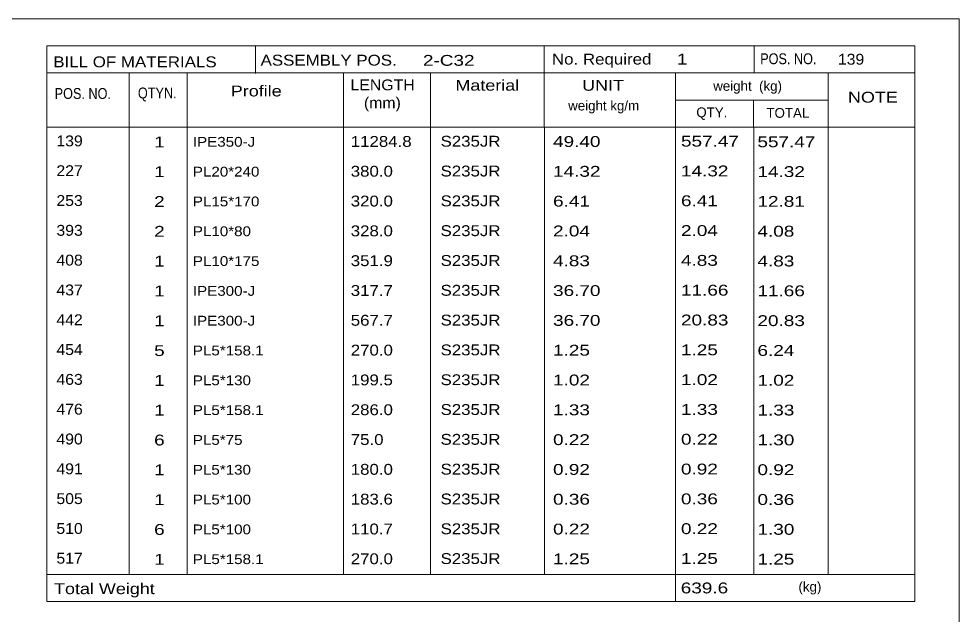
# Model space of a CAD drawing. Header units: millimetres. Extents: x 2 to 825, y 1 to 579.
# Drawn here: x 634.3 to 825, y 458 to 579 of the extents above; entities that cross this region are included whole.
import ezdxf

# ---------------------------------------------------------------- set-up
doc = ezdxf.new("R2010")
doc.units = ezdxf.units.MM
doc.linetypes.add('XKITLINE00', pattern=[0])
doc.layers.add('DrawingSheet', color=5, linetype='Continuous', lineweight=0)
doc.layers.add('OtherObjectType', color=7, linetype='Continuous', lineweight=0)
doc.styles.add('ARIAL_NARROW', font='ARIALN.TTF')

# ---------------------------------------------------------------- blocks, each defined once
blk = doc.blocks.new('*A175')
at = {"layer": 'DrawingSheet', "color": 5, "linetype": 'XKITLINE00', "lineweight": 0}
for p, q in [((825, 579), (5, 579)), ((825, 5), (825, 579))]:
    blk.add_line(p, q, dxfattribs=at)
blk = doc.blocks.new('*A181')
at = {"layer": 'OtherObjectType', "color": 7, "linetype": 'XKITLINE00', "lineweight": 0}
for p, q in [((639.98, 573.5), (815.98, 573.5)), ((639.98, 573.5), (639.98, 562.5)), ((682.26, 573.42), (682.26, 567.87)), ((740.85, 568), (740.85, 573.5)), ((783.43, 567.96), (783.43, 573.42)), ((815.98, 568), (815.98, 573.5)), ((639.98, 568), (815.98, 568)), ((656.64, 568), (656.64, 557)), ((668.4, 567.98), (668.4, 557.03)), ((700.12, 567.99), (700.13, 557)), ((717.78, 567.98), (717.78, 557)), ((740.85, 567.98), (740.85, 557)), ((767.43, 568), (767.43, 557)), ((798.42, 568), (798.42, 557)), ((815.98, 568), (815.98, 562.5)), ((639.98, 562.5), (639.98, 557)), ((767.45, 562.52), (798.45, 562.52)), ((783.28, 562.52), (783.28, 557)), ((815.98, 562.5), (815.98, 557)), ((639.98, 557), (815.98, 557)), ((639.98, 557), (639.98, 550.95)), ((656.63, 557), (656.63, 550.95)), ((668.44, 556.99), (668.44, 550.95)), ((700.12, 557), (700.11, 550.95)), ((717.79, 557), (717.79, 550.95)), ((740.87, 557), (740.87, 550.95)), ((767.44, 557), (767.44, 550.95)), ((798.43, 557), (798.43, 550.95)), ((815.98, 557), (815.98, 550.95)), ((783.33, 556.95), (783.33, 550.95)), ((639.98, 550.95), (639.98, 544.9)), ((656.63, 550.95), (656.63, 544.9)), ((668.44, 550.94), (668.44, 544.9)), ((700.12, 550.95), (700.11, 544.9)), ((717.79, 550.95), (717.79, 544.9)), ((740.87, 550.95), (740.87, 544.9)), ((767.44, 550.95), (767.44, 544.9)), ((783.33, 550.9), (783.33, 544.9)), ((798.43, 550.95), (798.43, 544.9)), ((815.98, 550.95), (815.98, 544.9)), ((639.98, 544.9), (639.98, 538.85)), ((656.63, 544.9), (656.63, 538.85)), ((668.44, 544.89), (668.44, 538.85)), ((700.12, 544.9), (700.11, 538.85)), ((717.79, 544.9), (717.79, 538.85)), ((740.87, 544.9), (740.87, 538.85)), ((767.44, 544.9), (767.44, 538.85)), ((783.33, 544.85), (783.33, 538.85)), ((798.43, 544.9), (798.43, 538.85)), ((815.98, 544.9), (815.98, 538.85)), ((639.98, 538.85), (639.98, 532.8)), ((656.63, 538.85), (656.63, 532.8)), ((668.44, 538.84), (668.44, 532.8)), ((700.12, 538.85), (700.11, 532.8)), ((717.79, 538.85), (717.79, 532.8)), ((740.87, 538.85), (740.87, 532.8)), ((767.44, 538.85), (767.44, 532.8)), ((783.33, 538.8), (783.33, 532.8)), ((798.43, 538.85), (798.43, 532.8)), ((815.98, 538.85), (815.98, 532.8)), ((639.98, 532.8), (639.98, 526.75)), ((656.63, 532.8), (656.63, 526.75)), ((668.44, 532.79), (668.44, 526.75)), ((700.12, 532.8), (700.11, 526.75)), ((717.79, 532.8), (717.79, 526.75)), ((740.87, 532.8), (740.87, 526.75)), ((767.44, 532.8), (767.44, 526.75)), ((783.33, 532.75), (783.33, 526.75)), ((798.43, 532.8), (798.43, 526.75)), ((815.98, 532.8), (815.98, 526.75)), ((639.98, 526.75), (639.98, 520.7)), ((656.63, 526.75), (656.63, 520.7)), ((668.44, 526.74), (668.44, 520.7)), ((700.12, 526.75), (700.11, 520.7)), ((717.79, 526.75), (717.79, 520.7)), ((740.87, 526.75), (740.87, 520.7)), ((767.44, 526.75), (767.44, 520.7)), ((783.33, 526.7), (783.33, 520.7)), ((798.43, 526.75), (798.43, 520.7)), ((815.98, 526.75), (815.98, 520.7)), ((639.98, 520.7), (639.98, 514.65)), ((656.63, 520.7), (656.63, 514.65)), ((668.44, 520.69), (668.44, 514.65)), ((700.12, 520.7), (700.11, 514.65)), ((717.79, 520.7), (717.79, 514.65)), ((740.87, 520.7), (740.87, 514.65)), ((767.44, 520.7), (767.44, 514.65)), ((783.33, 520.65), (783.33, 514.65)), ((798.43, 520.7), (798.43, 514.65)), ((815.98, 520.7), (815.98, 514.65)), ((639.98, 514.65), (639.98, 508.6)), ((656.63, 514.65), (656.63, 508.6)), ((668.44, 514.64), (668.44, 508.6)), ((700.12, 514.65), (700.11, 508.6)), ((717.79, 514.65), (717.79, 508.6)), ((740.87, 514.65), (740.87, 508.6)), ((767.44, 514.65), (767.44, 508.6)), ((783.33, 514.6), (783.33, 508.6)), ((798.43, 514.65), (798.43, 508.6)), ((815.98, 514.65), (815.98, 508.6)), ((639.98, 508.6), (639.98, 502.55)), ((656.63, 508.6), (656.63, 502.55)), ((668.44, 508.59), (668.44, 502.55)), ((700.12, 508.6), (700.11, 502.55)), ((717.79, 508.6), (717.79, 502.55)), ((740.87, 508.6), (740.87, 502.55)), ((767.44, 508.6), (767.44, 502.55)), ((783.33, 508.55), (783.33, 502.55)), ((798.43, 508.6), (798.43, 502.55)), ((815.98, 508.6), (815.98, 502.55)), ((639.98, 502.55), (639.98, 496.5)), ((656.63, 502.55), (656.63, 496.5)), ((668.44, 502.54), (668.44, 496.5)), ((700.12, 502.55), (700.11, 496.5)), ((717.79, 502.55), (717.79, 496.5)), ((740.87, 502.55), (740.87, 496.5)), ((767.44, 502.55), (767.44, 496.5)), ((783.33, 502.5), (783.33, 496.5)), ((798.43, 502.55), (798.43, 496.5)), ((815.98, 502.55), (815.98, 496.5)), ((639.98, 496.5), (639.98, 490.45)), ((656.63, 496.5), (656.63, 490.45)), ((668.44, 496.49), (668.44, 490.45)), ((700.12, 496.5), (700.11, 490.45)), ((717.79, 496.5), (717.79, 490.45)), ((740.87, 496.5), (740.87, 490.45)), ((767.44, 496.5), (767.44, 490.45)), ((783.33, 496.45), (783.33, 490.45)), ((798.43, 496.5), (798.43, 490.45)), ((815.98, 496.5), (815.98, 490.45)), ((639.98, 490.45), (639.98, 484.4)), ((656.63, 490.45), (656.63, 484.4)), ((668.44, 490.44), (668.44, 484.4)), ((700.12, 490.45), (700.11, 484.4)), ((717.79, 490.45), (717.79, 484.4)), ((740.87, 490.45), (740.87, 484.4)), ((767.44, 490.45), (767.44, 484.4)), ((783.33, 490.4), (783.33, 484.4)), ((798.43, 490.45), (798.43, 484.4)), ((815.98, 490.45), (815.98, 484.4)), ((639.98, 484.4), (639.98, 478.35)), ((656.63, 484.4), (656.63, 478.35)), ((668.44, 484.39), (668.44, 478.35)), ((700.12, 484.4), (700.11, 478.35)), ((717.79, 484.4), (717.79, 478.35)), ((740.87, 484.4), (740.87, 478.35)), ((767.44, 484.4), (767.44, 478.35)), ((783.33, 484.35), (783.33, 478.35)), ((798.43, 484.4), (798.43, 478.35)), ((815.98, 484.4), (815.98, 478.35)), ((639.98, 478.35), (639.98, 472.3)), ((656.63, 478.35), (656.63, 472.3)), ((668.44, 478.34), (668.44, 472.3)), ((700.12, 478.35), (700.11, 472.3)), ((717.79, 478.35), (717.79, 472.3)), ((740.87, 478.35), (740.87, 472.3)), ((767.44, 478.35), (767.44, 472.3)), ((783.33, 478.3), (783.33, 472.3)), ((798.43, 478.35), (798.43, 472.3)), ((815.98, 478.35), (815.98, 472.3)), ((639.98, 472.3), (639.98, 466.25)), ((656.63, 472.3), (656.63, 466.25)), ((668.44, 472.29), (668.44, 466.25)), ((700.12, 472.3), (700.11, 466.25)), ((717.79, 472.3), (717.79, 466.25)), ((740.87, 472.3), (740.87, 466.25)), ((767.44, 472.3), (767.44, 466.25)), ((783.33, 472.25), (783.33, 466.25)), ((798.43, 472.3), (798.43, 466.25)), ((815.98, 472.3), (815.98, 466.25)), ((639.98, 466.25), (815.98, 466.25)), ((639.98, 466.25), (639.98, 460.75)), ((767.44, 466.25), (767.44, 460.75)), ((815.98, 466.25), (815.98, 460.75)), ((639.98, 460.75), (815.98, 460.75))]:
    blk.add_line(p, q, dxfattribs=at)
at = {"layer": 'OtherObjectType', "color": 7, "style": 'ARIAL_NARROW'}
for s, height, width, p in [('BILL OF MATERIALS', 2.2, 1.36, (641.25, 569.16)), ('ASSEMBLY POS.', 2.2, 1.36, (683.3, 569.5)), ('2-C32', 2.2, 1.525501, (716.23, 569.46)), ('No. Required', 2.2, 1.36, (742.39, 569.72)), ('1', 2.2, 1.525501, (767.75, 569.72)), ('POS. NO.', 2.2, 1.02, (784.63, 569.79)), ('139', 2.2, 1.270501, (800.4, 569.69)), ('LENGTH', 2.2, 1.275, (701.54, 564.49)), ('Material', 2.2, 1.445, (722.81, 564.41)), ('UNIT', 2.2, 1.445, (748.52, 564.4)), ('POS. NO.', 2.2, 1.02, (641.53, 562.74)), ('QTYN.', 2.2, 1.02, (658.42, 562.84)), ('Profile', 2.2, 1.445, (677.26, 563.25)), ('weight  (kg)', 1.98, 1.19, (775.11, 564.39)), ('(mm)', 2.2, 1.275, (704.26, 560.86)), ('NOTE', 2.2, 1.445, (802.44, 561.99)), ('weight kg/m', 1.98, 1.19, (745.69, 560.4)), ('QTY.', 1.98, 1.19, (771.68, 559.03)), ('TOTAL', 1.98, 1.19, (785.9, 558.91)), ('139', 2.2, 1.270501, (641.89, 553.12)), ('1', 2.2, 1.525501, (661.71, 552.91)), ('IPE350-J', 1.98, 1.355501, (669.56, 553.04)), ('11284.8', 2.2, 1.355501, (701.59, 553.01)), ('S235JR', 2.2, 1.355501, (719.81, 553.05)), ('49.40', 2.2, 1.525501, (742.62, 552.99)), ('557.47', 2.2, 1.525501, (768.57, 553.07)), ('557.47', 2.2, 1.525501, (784.08, 552.94)), ('227', 2.2, 1.270501, (641.89, 547.07)), ('1', 2.2, 1.525501, (661.71, 546.86)), ('PL20*240', 1.98, 1.355501, (669.56, 546.99)), ('380.0', 2.2, 1.355501, (701.59, 546.96)), ('S235JR', 2.2, 1.355501, (719.81, 547)), ('14.32', 2.2, 1.525501, (742.62, 546.94)), ('14.32', 2.2, 1.525501, (768.57, 547.02)), ('14.32', 2.2, 1.525501, (784.08, 546.89)), ('253', 2.2, 1.270501, (641.89, 541.02)), ('2', 2.2, 1.525501, (661.71, 540.81)), ('PL15*170', 1.98, 1.355501, (669.56, 540.94)), ('320.0', 2.2, 1.355501, (701.59, 540.91)), ('S235JR', 2.2, 1.355501, (719.81, 540.95)), ('6.41', 2.2, 1.525501, (742.62, 540.89)), ('6.41', 2.2, 1.525501, (768.57, 540.97)), ('12.81', 2.2, 1.525501, (784.08, 540.84)), ('393', 2.2, 1.270501, (641.89, 534.97)), ('2', 2.2, 1.525501, (661.71, 534.76)), ('PL10*80', 1.98, 1.355501, (669.56, 534.89)), ('328.0', 2.2, 1.355501, (701.59, 534.86)), ('S235JR', 2.2, 1.355501, (719.81, 534.9)), ('2.04', 2.2, 1.525501, (742.62, 534.84)), ('2.04', 2.2, 1.525501, (768.57, 534.92)), ('4.08', 2.2, 1.525501, (784.08, 534.79)), ('408', 2.2, 1.270501, (641.89, 528.92)), ('1', 2.2, 1.525501, (661.71, 528.71)), ('PL10*175', 1.98, 1.355501, (669.56, 528.84)), ('351.9', 2.2, 1.355501, (701.59, 528.81)), ('S235JR', 2.2, 1.355501, (719.81, 528.85)), ('4.83', 2.2, 1.525501, (742.62, 528.79)), ('4.83', 2.2, 1.525501, (768.57, 528.87)), ('4.83', 2.2, 1.525501, (784.08, 528.74)), ('437', 2.2, 1.270501, (641.89, 522.87)), ('1', 2.2, 1.525501, (661.71, 522.66)), ('IPE300-J', 1.98, 1.355501, (669.56, 522.79)), ('317.7', 2.2, 1.355501, (701.59, 522.76)), ('S235JR', 2.2, 1.355501, (719.81, 522.8)), ('36.70', 2.2, 1.525501, (742.62, 522.74)), ('11.66', 2.2, 1.525501, (768.57, 522.82)), ('11.66', 2.2, 1.525501, (784.08, 522.69)), ('442', 2.2, 1.270501, (641.89, 516.82)), ('1', 2.2, 1.525501, (661.71, 516.61)), ('567.7', 2.2, 1.355501, (701.59, 516.71)), ('S235JR', 2.2, 1.355501, (719.81, 516.75)), ('36.70', 2.2, 1.525501, (742.62, 516.69)), ('20.83', 2.2, 1.525501, (768.57, 516.77)), ('20.83', 2.2, 1.525501, (784.08, 516.64)), ('IPE300-J', 1.98, 1.355501, (669.56, 516.74)), ('454', 2.2, 1.270501, (641.89, 510.77)), ('5', 2.2, 1.525501, (661.71, 510.56)), ('PL5*158.1', 1.98, 1.355501, (669.56, 510.69)), ('270.0', 2.2, 1.355501, (701.59, 510.66)), ('S235JR', 2.2, 1.355501, (719.81, 510.7)), ('1.25', 2.2, 1.525501, (742.62, 510.64)), ('1.25', 2.2, 1.525501, (768.57, 510.72)), ('6.24', 2.2, 1.525501, (784.08, 510.59)), ('463', 2.2, 1.270501, (641.89, 504.72)), ('1', 2.2, 1.525501, (661.71, 504.51)), ('PL5*130', 1.98, 1.355501, (669.56, 504.64)), ('199.5', 2.2, 1.355501, (701.59, 504.61)), ('S235JR', 2.2, 1.355501, (719.81, 504.65)), ('1.02', 2.2, 1.525501, (742.62, 504.59)), ('1.02', 2.2, 1.525501, (768.57, 504.67)), ('1.02', 2.2, 1.525501, (784.08, 504.54)), ('476', 2.2, 1.270501, (641.89, 498.67)), ('1', 2.2, 1.525501, (661.71, 498.46)), ('PL5*158.1', 1.98, 1.355501, (669.56, 498.59)), ('286.0', 2.2, 1.355501, (701.59, 498.56)), ('S235JR', 2.2, 1.355501, (719.81, 498.6)), ('1.33', 2.2, 1.525501, (742.62, 498.54)), ('1.33', 2.2, 1.525501, (768.57, 498.62)), ('1.33', 2.2, 1.525501, (784.08, 498.49)), ('490', 2.2, 1.270501, (641.89, 492.62)), ('6', 2.2, 1.525501, (661.71, 492.41)), ('PL5*75', 1.98, 1.355501, (669.56, 492.54)), ('75.0', 2.2, 1.355501, (701.59, 492.51)), ('S235JR', 2.2, 1.355501, (719.81, 492.55)), ('0.22', 2.2, 1.525501, (742.62, 492.49)), ('0.22', 2.2, 1.525501, (768.57, 492.57)), ('1.30', 2.2, 1.525501, (784.08, 492.44)), ('491', 2.2, 1.270501, (641.89, 486.57)), ('1', 2.2, 1.525501, (661.71, 486.36)), ('PL5*130', 1.98, 1.355501, (669.56, 486.49)), ('180.0', 2.2, 1.355501, (701.59, 486.46)), ('S235JR', 2.2, 1.355501, (719.81, 486.5)), ('0.92', 2.2, 1.525501, (742.62, 486.44)), ('0.92', 2.2, 1.525501, (768.57, 486.52)), ('0.92', 2.2, 1.525501, (784.08, 486.39)), ('505', 2.2, 1.270501, (641.89, 480.52)), ('183.6', 2.2, 1.355501, (701.59, 480.41)), ('S235JR', 2.2, 1.355501, (719.81, 480.45)), ('0.36', 2.2, 1.525501, (742.62, 480.39)), ('0.36', 2.2, 1.525501, (768.57, 480.47)), ('0.36', 2.2, 1.525501, (784.08, 480.34)), ('1', 2.2, 1.525501, (661.71, 480.31)), ('PL5*100', 1.98, 1.355501, (669.56, 480.44)), ('510', 2.2, 1.270501, (641.89, 474.47)), ('6', 2.2, 1.525501, (661.71, 474.26)), ('PL5*100', 1.98, 1.355501, (669.56, 474.39)), ('110.7', 2.2, 1.355501, (701.59, 474.36)), ('S235JR', 2.2, 1.355501, (719.81, 474.4)), ('0.22', 2.2, 1.525501, (742.62, 474.34)), ('0.22', 2.2, 1.525501, (768.57, 474.42)), ('1.30', 2.2, 1.525501, (784.08, 474.29)), ('517', 2.2, 1.270501, (641.89, 468.42)), ('1', 2.2, 1.525501, (661.71, 468.21)), ('PL5*158.1', 1.98, 1.355501, (669.56, 468.34)), ('270.0', 2.2, 1.355501, (701.59, 468.31)), ('S235JR', 2.2, 1.355501, (719.81, 468.35)), ('1.25', 2.2, 1.525501, (742.62, 468.29)), ('1.25', 2.2, 1.525501, (768.57, 468.37)), ('1.25', 2.2, 1.525501, (784.08, 468.24)), ('Total Weight', 2.2, 1.445, (641.4, 462.24)), ('639.6', 2.2, 1.525501, (768.52, 462.39)), ('(kg)', 1.98, 1.19, (792.4, 462.76))]:
    blk.add_text(s, height=height, dxfattribs=dict(at, width=width)).set_placement(p)

msp = doc.modelspace()

# ---------------------------------------------------------------- block references
at = {"lineweight": 0}
for name in ['*A175', '*A181']:
    msp.add_blockref(name, (0, 0), dxfattribs=at)

doc.saveas('drawing.dxf')
